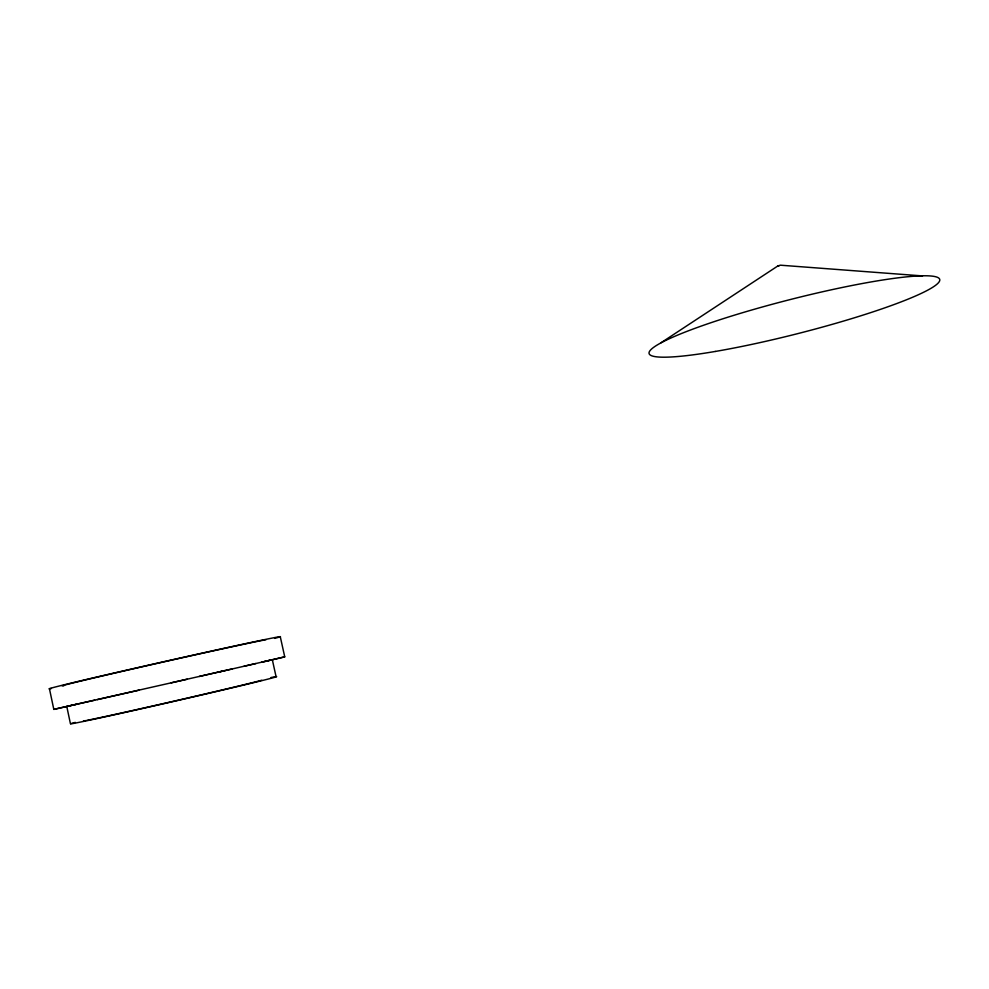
<?xml version="1.0" encoding="UTF-8"?>
<svg xmlns="http://www.w3.org/2000/svg" width="989" height="989" viewBox="0 0 989 989"><rect width="100%" height="100%" fill="white"/><g stroke="black" fill="none" stroke-linecap="round" stroke-linejoin="round"><path stroke-width="1.48" d="M922.527 275.919L780.383 265.188L777.972 265.917L778.986 265.856M661.109 342.713L778.12 265.781M280.295 636.78L284.733 656.857L244.023 666.252M49.45 688.789L53.814 709.385L187.205 679.208M261.714 662.173L272.321 659.688L276.067 676.674M264.619 661.53L284.733 656.857M217.58 672.297L255.904 663.532M199.271 676.439L224.923 670.591M171.208 682.83L231.97 669.009M97.169 699.656L139.288 690.112M94.684 700.187L53.814 709.385M78.403 703.859L66.77 706.43L70.454 723.812M51.391 688.517A118.569 1.199 -12.7 0 1 172.383 659.787A118.569 1.199 -12.7 0 1 274.559 638.375M64.025 685.649A105.502 1.063 -12.7 0 1 64.52 685.105M65.41 684.87A105.502 1.063 -12.7 0 1 167.66 660.998A105.502 1.063 -12.7 0 1 266.029 639.71M270.998 677.539A105.65 1.162 -12.9 0 1 173.767 701.386A105.65 1.162 -12.9 0 1 75.312 722.39M261.764 680.222A92.41 1.014 -12.9 0 1 240.339 685.624M239.091 685.921A92.41 1.014 -12.9 0 1 151.725 706.233A92.41 1.014 -12.9 0 1 86.649 720.412M85.684 720.585A92.41 1.014 -12.9 0 1 83.558 720.808M715.27 351.454A150.007 17.443 -14.3 0 0 939.55 281.049A150.007 17.443 -14.3 0 0 728.077 317.135A150.007 17.443 -14.3 0 0 715.27 351.454"/></g></svg>
